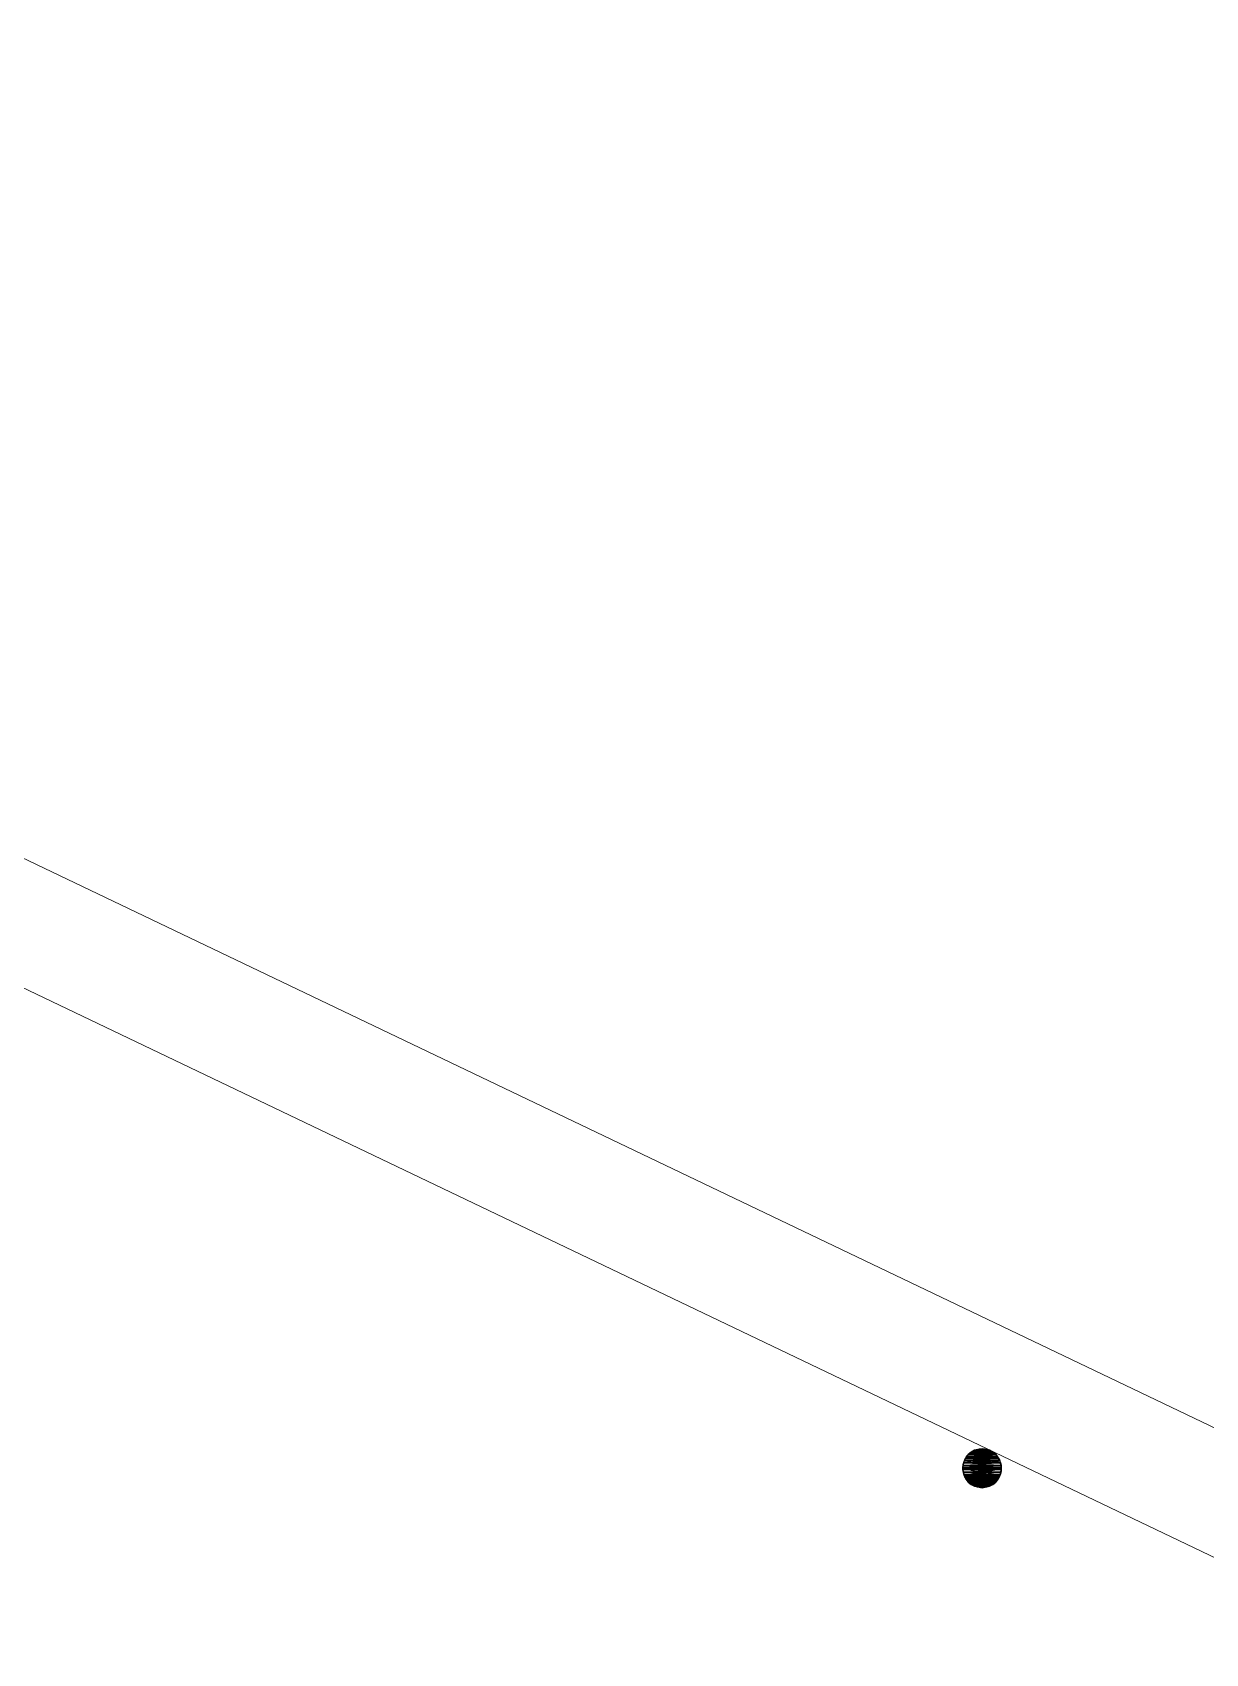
# Model space of a CAD drawing. Header units: centimetres. Extents: x 402 to 3875, y 442 to 2267.
# Drawn here: x 2822.8 to 2973.1, y 857.4 to 1065.1 of the extents above; entities that cross this region are included whole.
import ezdxf

# ---------------------------------------------------------------- set-up
doc = ezdxf.new("R2010")
doc.units = ezdxf.units.CM
doc.layers.add('Columns of the Existing Mesh Walls', color=250, linetype='Continuous')

# ---------------------------------------------------------------- blocks, each defined once
blk = doc.blocks.new('Group_1')
at = {"layer": 'Columns of the Existing Mesh Walls', "lineweight": 20}
for p, q in [((1256.31, 2544.06), (1256.62, 2544.44)), ((1256.31, 2544.06, 190), (1256.62, 2544.44)), ((1256.31, 2544.06, 190), (1256.62, 2544.44, 190)), ((1256.43, 2544.23), (1256.32, 2544.08)), ((1256.56, 2544.37), (1256.43, 2544.23)), ((1256.69, 2544.5), (1256.56, 2544.37)), ((1256.62, 2544.44), (1257, 2544.75)), ((1256.62, 2544.44, 190), (1257, 2544.75)), ((1256.62, 2544.44, 190), (1257, 2544.75, 190)), ((1256.62, 2544.44), (1256.62, 2544.44, 190)), ((1256.83, 2544.62), (1256.69, 2544.5)), ((1256.98, 2544.73), (1256.83, 2544.62)), ((1257.14, 2544.83), (1256.98, 2544.73)), ((1257, 2544.75), (1257.43, 2544.98)), ((1257, 2544.75, 190), (1257.43, 2544.98)), ((1257, 2544.75, 190), (1257.43, 2544.98, 190)), ((1257, 2544.75), (1257, 2544.75, 190)), ((1257.3, 2544.92), (1257.14, 2544.83)), ((1257.47, 2544.99), (1257.3, 2544.92)), ((1257.43, 2544.98), (1258.39, 2545.17)), ((1257.43, 2544.98, 190), (1258.39, 2545.17)), ((1257.43, 2544.98, 190), (1258.39, 2545.17, 190)), ((1257.43, 2544.98), (1257.43, 2544.98, 190)), ((1257.65, 2545.06), (1257.47, 2544.99)), ((1257.83, 2545.11), (1257.65, 2545.06)), ((1258.02, 2545.14), (1257.83, 2545.11)), ((1258.2, 2545.16), (1258.02, 2545.14)), ((1258.39, 2545.17), (1258.2, 2545.16)), ((1258.57, 2545.16), (1258.39, 2545.17)), ((1258.39, 2545.17), (1259.34, 2544.98)), ((1258.39, 2545.17), (1258.39, 2545.17, 190)), ((1258.39, 2545.17, 190), (1259.34, 2544.98)), ((1258.39, 2545.17, 190), (1259.34, 2544.98, 190)), ((1258.76, 2545.14), (1258.57, 2545.16)), ((1258.94, 2545.11), (1258.76, 2545.14)), ((1259.13, 2545.06), (1258.94, 2545.11)), ((1259.3, 2544.99), (1259.13, 2545.06)), ((1259.47, 2544.92), (1259.3, 2544.99)), ((1259.34, 2544.98), (1259.78, 2544.75)), ((1259.34, 2544.98), (1259.34, 2544.98, 190)), ((1259.34, 2544.98, 190), (1259.78, 2544.75)), ((1259.34, 2544.98, 190), (1259.78, 2544.75, 190)), ((1259.64, 2544.83), (1259.47, 2544.92)), ((1259.8, 2544.73), (1259.64, 2544.83)), ((1259.78, 2544.75), (1260.16, 2544.44)), ((1259.78, 2544.75), (1259.78, 2544.75, 190)), ((1259.78, 2544.75, 190), (1260.16, 2544.44)), ((1259.78, 2544.75, 190), (1260.16, 2544.44, 190)), ((1259.95, 2544.62), (1259.8, 2544.73)), ((1260.09, 2544.5), (1259.95, 2544.62)), ((1260.22, 2544.37), (1260.09, 2544.5)), ((1260.16, 2544.44), (1260.47, 2544.06)), ((1260.16, 2544.44), (1260.16, 2544.44, 190)), ((1260.16, 2544.44, 190), (1260.47, 2544.06)), ((1260.16, 2544.44, 190), (1260.47, 2544.06, 190)), ((1260.34, 2544.23), (1260.22, 2544.37)), ((1260.45, 2544.08), (1260.34, 2544.23)), ((1255.89, 2542.67), (1256.08, 2543.62)), ((1255.89, 2542.67, 190), (1256.08, 2543.62)), ((1255.89, 2542.67, 190), (1256.08, 2543.62, 190)), ((1255.9, 2542.85), (1255.89, 2542.67)), ((1255.89, 2542.67), (1255.9, 2542.48)), ((1256.08, 2541.71), (1255.89, 2542.67)), ((1256.08, 2541.71, 190), (1255.89, 2542.67)), ((1255.89, 2542.67), (1255.89, 2542.67, 190)), ((1256.08, 2541.71, 190), (1255.89, 2542.67, 190)), ((1255.92, 2543.04), (1255.9, 2542.85)), ((1255.9, 2542.48), (1255.92, 2542.3)), ((1255.95, 2543.22), (1255.92, 2543.04)), ((1255.92, 2542.3), (1255.95, 2542.11)), ((1256, 2543.4), (1255.95, 2543.22)), ((1255.95, 2542.11), (1256, 2541.93)), ((1256.06, 2543.58), (1256, 2543.4)), ((1256.14, 2543.75), (1256.06, 2543.58)), ((1256.08, 2543.62), (1256.31, 2544.06)), ((1256.08, 2543.62, 190), (1256.31, 2544.06)), ((1256.08, 2543.62, 190), (1256.31, 2544.06, 190)), ((1256.08, 2543.62), (1256.08, 2543.62, 190)), ((1256.22, 2543.92), (1256.14, 2543.75)), ((1256.32, 2544.08), (1256.22, 2543.92)), ((1256.31, 2544.06), (1256.31, 2544.06, 190)), ((1260.55, 2543.92), (1260.45, 2544.08)), ((1260.47, 2544.06), (1260.7, 2543.62)), ((1260.47, 2544.06), (1260.47, 2544.06, 190)), ((1260.47, 2544.06, 190), (1260.7, 2543.62)), ((1260.47, 2544.06, 190), (1260.7, 2543.62, 190)), ((1260.64, 2543.75), (1260.55, 2543.92)), ((1260.72, 2543.58), (1260.64, 2543.75)), ((1260.7, 2543.62), (1260.89, 2542.67)), ((1260.7, 2543.62), (1260.7, 2543.62, 190)), ((1260.7, 2543.62, 190), (1260.89, 2542.67)), ((1260.7, 2543.62, 190), (1260.89, 2542.67, 190)), ((1260.89, 2542.67), (1260.7, 2541.71)), ((1260.89, 2542.67, 190), (1260.7, 2541.71)), ((1260.89, 2542.67, 190), (1260.7, 2541.71, 190)), ((1260.78, 2543.4), (1260.72, 2543.58)), ((1260.83, 2543.22), (1260.78, 2543.4)), ((1260.78, 2541.93), (1260.83, 2542.11)), ((1260.86, 2543.04), (1260.83, 2543.22)), ((1260.83, 2542.11), (1260.86, 2542.3)), ((1260.88, 2542.85), (1260.86, 2543.04)), ((1260.86, 2542.3), (1260.88, 2542.48)), ((1260.89, 2542.67), (1260.88, 2542.85)), ((1260.88, 2542.48), (1260.89, 2542.67)), ((1260.89, 2542.67), (1260.89, 2542.67, 190)), ((1256, 2541.93), (1256.06, 2541.75)), ((1256.06, 2541.75), (1256.14, 2541.58)), ((1256.31, 2541.28), (1256.08, 2541.71)), ((1256.31, 2541.28, 190), (1256.08, 2541.71)), ((1256.08, 2541.71), (1256.08, 2541.71, 190)), ((1256.31, 2541.28, 190), (1256.08, 2541.71, 190)), ((1256.14, 2541.58), (1256.22, 2541.42)), ((1256.22, 2541.42), (1256.32, 2541.26)), ((1256.62, 2540.9), (1256.31, 2541.28)), ((1256.62, 2540.9, 190), (1256.31, 2541.28)), ((1256.31, 2541.28), (1256.31, 2541.28, 190)), ((1256.62, 2540.9, 190), (1256.31, 2541.28, 190)), ((1256.32, 2541.26), (1256.43, 2541.11)), ((1256.43, 2541.11), (1256.56, 2540.97)), ((1256.56, 2540.97), (1256.69, 2540.84)), ((1257, 2540.59), (1256.62, 2540.9)), ((1256.62, 2540.9), (1256.62, 2540.9, 190)), ((1257, 2540.59, 190), (1256.62, 2540.9)), ((1257, 2540.59, 190), (1256.62, 2540.9, 190)), ((1256.69, 2540.84), (1256.83, 2540.71)), ((1256.83, 2540.71), (1256.98, 2540.6)), ((1256.98, 2540.6), (1257.14, 2540.5)), ((1257.43, 2540.36), (1257, 2540.59)), ((1257.43, 2540.36, 190), (1257, 2540.59)), ((1257, 2540.59), (1257, 2540.59, 190)), ((1257.43, 2540.36, 190), (1257, 2540.59, 190)), ((1257.14, 2540.5), (1257.3, 2540.42)), ((1257.3, 2540.42), (1257.47, 2540.34)), ((1258.39, 2540.17), (1257.43, 2540.36)), ((1258.39, 2540.17, 190), (1257.43, 2540.36)), ((1257.43, 2540.36), (1257.43, 2540.36, 190)), ((1258.39, 2540.17, 190), (1257.43, 2540.36, 190)), ((1257.47, 2540.34), (1257.65, 2540.28)), ((1257.65, 2540.28), (1257.83, 2540.23)), ((1257.83, 2540.23), (1258.02, 2540.2)), ((1258.02, 2540.2), (1258.2, 2540.17)), ((1258.2, 2540.17), (1258.39, 2540.17)), ((1259.34, 2540.36), (1258.39, 2540.17)), ((1259.34, 2540.36, 190), (1258.39, 2540.17)), ((1259.34, 2540.36, 190), (1258.39, 2540.17, 190)), ((1258.39, 2540.17), (1258.57, 2540.17)), ((1258.39, 2540.17), (1258.39, 2540.17, 190)), ((1258.57, 2540.17), (1258.76, 2540.2)), ((1258.76, 2540.2), (1258.94, 2540.23)), ((1258.94, 2540.23), (1259.13, 2540.28)), ((1259.13, 2540.28), (1259.3, 2540.34)), ((1259.3, 2540.34), (1259.47, 2540.42)), ((1259.78, 2540.59), (1259.34, 2540.36)), ((1259.78, 2540.59, 190), (1259.34, 2540.36)), ((1259.78, 2540.59, 190), (1259.34, 2540.36, 190)), ((1259.34, 2540.36), (1259.34, 2540.36, 190)), ((1259.47, 2540.42), (1259.64, 2540.5)), ((1259.64, 2540.5), (1259.8, 2540.6)), ((1260.16, 2540.9), (1259.78, 2540.59)), ((1260.16, 2540.9, 190), (1259.78, 2540.59)), ((1260.16, 2540.9, 190), (1259.78, 2540.59, 190)), ((1259.78, 2540.59), (1259.78, 2540.59, 190)), ((1259.8, 2540.6), (1259.95, 2540.71)), ((1259.95, 2540.71), (1260.09, 2540.84)), ((1260.09, 2540.84), (1260.22, 2540.97)), ((1260.47, 2541.28), (1260.16, 2540.9)), ((1260.47, 2541.28, 190), (1260.16, 2540.9)), ((1260.47, 2541.28, 190), (1260.16, 2540.9, 190)), ((1260.16, 2540.9), (1260.16, 2540.9, 190)), ((1260.22, 2540.97), (1260.34, 2541.11)), ((1260.34, 2541.11), (1260.45, 2541.26)), ((1260.45, 2541.26), (1260.55, 2541.42)), ((1260.7, 2541.71), (1260.47, 2541.28)), ((1260.7, 2541.71, 190), (1260.47, 2541.28)), ((1260.7, 2541.71, 190), (1260.47, 2541.28, 190)), ((1260.47, 2541.28), (1260.47, 2541.28, 190)), ((1260.55, 2541.42), (1260.64, 2541.58)), ((1260.64, 2541.58), (1260.72, 2541.75)), ((1260.7, 2541.71), (1260.7, 2541.71, 190)), ((1260.72, 2541.75), (1260.78, 2541.93))]:
    blk.add_line(p, q, dxfattribs=at)
at = {"layer": 'Columns of the Existing Mesh Walls', "color": 250, "lineweight": 20}
for points in [[(1683.97, 3473.09, 0), (36.01, 27.35, 0)], [(1697.51, 3466.62, 0), (49.55, 20.88, 0)]]:
    blk.add_polyline3d(points, dxfattribs=at)
at = {"layer": 'Columns of the Existing Mesh Walls', "lineweight": 20}
blk.add_polyline3d([(1260.89, 2542.67, 0), (1260.81, 2543.29, 0), (1260.58, 2543.87, 0), (1260.21, 2544.38, 0), (1259.73, 2544.78, 0), (1259.16, 2545.05, 0), (1258.55, 2545.16, 0), (1257.92, 2545.12, 0), (1257.32, 2544.93, 0), (1256.79, 2544.59, 0), (1256.37, 2544.14, 0), (1256.06, 2543.59, 0), (1255.91, 2542.98, 0), (1255.91, 2542.35, 0), (1256.06, 2541.75, 0), (1256.37, 2541.2, 0), (1256.79, 2540.74, 0), (1257.32, 2540.41, 0), (1257.92, 2540.21, 0), (1258.55, 2540.17, 0), (1259.16, 2540.29, 0), (1259.73, 2540.56, 0), (1260.21, 2540.96, 0), (1260.58, 2541.46, 0), (1260.81, 2542.05, 0), (1260.89, 2542.67, 0)], close=True, dxfattribs=at)
mesh = blk.add_polyface(dxfattribs=at)
corners = [(1255.9, 2542.48), (1255.9, 2542.85), (1255.89, 2542.67), (1255.92, 2542.3), (1255.92, 2543.04), (1255.95, 2542.11), (1255.95, 2543.22), (1256, 2541.93), (1256, 2543.4), (1256.06, 2541.75), (1256.06, 2543.58), (1256.14, 2541.58), (1256.14, 2543.75), (1256.22, 2541.42), (1256.22, 2543.92), (1256.32, 2541.26), (1256.32, 2544.08), (1256.43, 2541.11), (1256.43, 2544.23), (1256.56, 2540.97), (1256.56, 2544.37), (1256.69, 2540.84), (1256.69, 2544.5), (1256.83, 2540.71), (1256.83, 2544.62), (1256.98, 2540.6), (1256.98, 2544.73), (1257.14, 2540.5), (1257.14, 2544.83), (1257.3, 2540.42), (1257.3, 2544.92), (1257.47, 2540.34), (1257.47, 2544.99), (1257.65, 2540.28), (1257.65, 2545.06), (1257.83, 2540.23), (1257.83, 2545.11), (1258.02, 2540.2), (1258.02, 2545.14), (1258.2, 2540.17), (1258.2, 2545.16), (1258.39, 2540.17), (1258.39, 2545.17), (1258.57, 2540.17), (1258.57, 2545.16), (1258.76, 2540.2), (1258.76, 2545.14), (1258.94, 2540.23), (1258.94, 2545.11), (1259.13, 2540.28), (1259.13, 2545.06), (1259.3, 2540.34), (1259.3, 2544.99), (1259.47, 2540.42), (1259.47, 2544.92), (1259.64, 2540.5), (1259.64, 2544.83), (1259.8, 2540.6), (1259.8, 2544.73), (1259.95, 2540.71), (1259.95, 2544.62), (1260.09, 2540.84), (1260.09, 2544.5), (1260.22, 2540.97), (1260.22, 2544.37), (1260.34, 2541.11), (1260.34, 2544.23), (1260.45, 2541.26), (1260.45, 2544.08), (1260.55, 2541.42), (1260.55, 2543.92), (1260.64, 2541.58), (1260.64, 2543.75), (1260.72, 2541.75), (1260.72, 2543.58), (1260.78, 2541.93), (1260.78, 2543.4), (1260.83, 2542.11), (1260.83, 2543.22), (1260.86, 2542.3), (1260.86, 2543.04), (1260.88, 2542.48), (1260.88, 2542.85), (1260.89, 2542.67)]
mesh.append_faces([[corners[k] for k in face] for face in [(0, 1, 2), (82, 81, 83)]], dxfattribs={"vtx0": -1})
mesh.append_faces([[corners[k] for k in face] for face in [(1, 3, 4), (4, 5, 6), (6, 7, 8), (8, 9, 10), (10, 11, 12), (12, 13, 14), (14, 15, 16), (16, 17, 18), (18, 19, 20), (20, 21, 22), (22, 23, 24), (24, 25, 26), (26, 27, 28), (28, 29, 30), (30, 31, 32), (32, 33, 34), (34, 35, 36), (36, 37, 38), (38, 39, 40), (40, 41, 42), (42, 43, 44), (44, 45, 46), (46, 47, 48), (48, 49, 50), (50, 51, 52), (52, 53, 54), (54, 55, 56), (56, 57, 58), (58, 59, 60), (60, 61, 62), (62, 63, 64), (64, 65, 66), (66, 67, 68), (68, 69, 70), (70, 71, 72), (72, 73, 74), (74, 75, 76), (76, 77, 78), (78, 79, 80), (80, 81, 82)]], dxfattribs={"vtx0": -1, "vtx1": -1})
mesh.append_faces([[corners[k] for k in face] for face in [(1, 0, 3), (4, 3, 5), (6, 5, 7), (8, 7, 9), (10, 9, 11), (12, 11, 13), (14, 13, 15), (16, 15, 17), (18, 17, 19), (20, 19, 21), (22, 21, 23), (24, 23, 25), (26, 25, 27), (28, 27, 29), (30, 29, 31), (32, 31, 33), (34, 33, 35), (36, 35, 37), (38, 37, 39), (40, 39, 41), (42, 41, 43), (44, 43, 45), (46, 45, 47), (48, 47, 49), (50, 49, 51), (52, 51, 53), (54, 53, 55), (56, 55, 57), (58, 57, 59), (60, 59, 61), (62, 61, 63), (64, 63, 65), (66, 65, 67), (68, 67, 69), (70, 69, 71), (72, 71, 73), (74, 73, 75), (76, 75, 77), (78, 77, 79), (80, 79, 81)]], dxfattribs={"vtx0": -1, "vtx2": -1})
mesh = blk.add_polyface(dxfattribs=at)
corners = [(1256.08, 2543.62), (1256.08, 2541.71), (1255.89, 2542.67), (1256.31, 2544.06), (1256.31, 2541.28), (1256.62, 2544.44), (1256.62, 2540.9), (1257, 2544.75), (1257, 2540.59), (1257.43, 2544.98), (1257.43, 2540.36), (1258.39, 2545.17), (1258.39, 2540.17), (1259.34, 2544.98), (1259.34, 2540.36), (1259.78, 2544.75), (1259.78, 2540.59), (1260.16, 2544.44), (1260.16, 2540.9), (1260.47, 2544.06), (1260.47, 2541.28), (1260.7, 2543.62), (1260.7, 2541.71), (1260.89, 2542.67)]
mesh.append_faces([[corners[k] for k in face] for face in [(0, 1, 2), (22, 21, 23)]], dxfattribs={"vtx0": -1})
mesh.append_faces([[corners[k] for k in face] for face in [(1, 3, 4), (4, 5, 6), (6, 7, 8), (8, 9, 10), (10, 11, 12), (12, 13, 14), (14, 15, 16), (16, 17, 18), (18, 19, 20), (20, 21, 22)]], dxfattribs={"vtx0": -1, "vtx1": -1})
mesh.append_faces([[corners[k] for k in face] for face in [(1, 0, 3), (4, 3, 5), (6, 5, 7), (8, 7, 9), (10, 9, 11), (12, 11, 13), (14, 13, 15), (16, 15, 17), (18, 17, 19), (20, 19, 21)]], dxfattribs={"vtx0": -1, "vtx2": -1})
at = {"layer": 'Columns of the Existing Mesh Walls', "lineweight": 25}
mesh = blk.add_polyface(dxfattribs=at)
corners = [(1256.08, 2541.71, 190), (1256.08, 2543.62, 190), (1255.89, 2542.67, 190), (1256.31, 2541.28, 190), (1256.31, 2544.06, 190), (1256.62, 2540.9, 190), (1256.62, 2544.44, 190), (1257, 2540.59, 190), (1257, 2544.75, 190), (1257.43, 2540.36, 190), (1257.43, 2544.98, 190), (1258.39, 2540.17, 190), (1258.39, 2545.17, 190), (1259.34, 2540.36, 190), (1259.34, 2544.98, 190), (1259.78, 2540.59, 190), (1259.78, 2544.75, 190), (1260.16, 2540.9, 190), (1260.16, 2544.44, 190), (1260.47, 2541.28, 190), (1260.47, 2544.06, 190), (1260.7, 2541.71, 190), (1260.7, 2543.62, 190), (1260.89, 2542.67, 190)]
mesh.append_faces([[corners[k] for k in face] for face in [(0, 1, 2), (22, 21, 23)]], dxfattribs={"vtx0": -1})
mesh.append_faces([[corners[k] for k in face] for face in [(1, 3, 4), (4, 5, 6), (6, 7, 8), (8, 9, 10), (10, 11, 12), (12, 13, 14), (14, 15, 16), (16, 17, 18), (18, 19, 20), (20, 21, 22)]], dxfattribs={"vtx0": -1, "vtx1": -1})
mesh.append_faces([[corners[k] for k in face] for face in [(1, 0, 3), (4, 3, 5), (6, 5, 7), (8, 7, 9), (10, 9, 11), (12, 11, 13), (14, 13, 15), (16, 15, 17), (18, 17, 19), (20, 19, 21)]], dxfattribs={"vtx0": -1, "vtx2": -1})
at = {"layer": 'Columns of the Existing Mesh Walls', "lineweight": 20}
mesh = blk.add_polyface(dxfattribs=at)
corners = [(1256.62, 2544.44), (1256.31, 2544.06), (1256.31, 2544.06, 190)]
mesh.append_faces([[corners[k] for k in face] for face in [(0, 1, 2)]])
mesh = blk.add_polyface(dxfattribs=at)
corners = [(1256.62, 2544.44), (1256.31, 2544.06, 190), (1256.62, 2544.44, 190)]
mesh.append_faces([[corners[k] for k in face] for face in [(0, 1, 2)]])
mesh = blk.add_polyface(dxfattribs=at)
corners = [(1256.62, 2544.44, 190), (1257, 2544.75), (1256.62, 2544.44)]
mesh.append_faces([[corners[k] for k in face] for face in [(0, 1, 2)]])
mesh = blk.add_polyface(dxfattribs=at)
corners = [(1257, 2544.75, 190), (1257, 2544.75), (1256.62, 2544.44, 190)]
mesh.append_faces([[corners[k] for k in face] for face in [(0, 1, 2)]])
mesh = blk.add_polyface(dxfattribs=at)
corners = [(1257, 2544.75, 190), (1257.43, 2544.98), (1257, 2544.75)]
mesh.append_faces([[corners[k] for k in face] for face in [(0, 1, 2)]])
mesh = blk.add_polyface(dxfattribs=at)
corners = [(1257.43, 2544.98, 190), (1257.43, 2544.98), (1257, 2544.75, 190)]
mesh.append_faces([[corners[k] for k in face] for face in [(0, 1, 2)]])
mesh = blk.add_polyface(dxfattribs=at)
corners = [(1257.43, 2544.98, 190), (1258.39, 2545.17), (1257.43, 2544.98)]
mesh.append_faces([[corners[k] for k in face] for face in [(0, 1, 2)]])
mesh = blk.add_polyface(dxfattribs=at)
corners = [(1258.39, 2545.17, 190), (1258.39, 2545.17), (1257.43, 2544.98, 190)]
mesh.append_faces([[corners[k] for k in face] for face in [(0, 1, 2)]])
mesh = blk.add_polyface(dxfattribs=at)
corners = [(1258.39, 2545.17, 190), (1259.34, 2544.98), (1258.39, 2545.17)]
mesh.append_faces([[corners[k] for k in face] for face in [(0, 1, 2)]])
mesh = blk.add_polyface(dxfattribs=at)
corners = [(1259.34, 2544.98, 190), (1259.34, 2544.98), (1258.39, 2545.17, 190)]
mesh.append_faces([[corners[k] for k in face] for face in [(0, 1, 2)]])
mesh = blk.add_polyface(dxfattribs=at)
corners = [(1259.34, 2544.98, 190), (1259.78, 2544.75), (1259.34, 2544.98)]
mesh.append_faces([[corners[k] for k in face] for face in [(0, 1, 2)]])
mesh = blk.add_polyface(dxfattribs=at)
corners = [(1259.78, 2544.75, 190), (1259.78, 2544.75), (1259.34, 2544.98, 190)]
mesh.append_faces([[corners[k] for k in face] for face in [(0, 1, 2)]])
mesh = blk.add_polyface(dxfattribs=at)
corners = [(1259.78, 2544.75, 190), (1260.16, 2544.44), (1259.78, 2544.75)]
mesh.append_faces([[corners[k] for k in face] for face in [(0, 1, 2)]])
mesh = blk.add_polyface(dxfattribs=at)
corners = [(1260.16, 2544.44, 190), (1260.16, 2544.44), (1259.78, 2544.75, 190)]
mesh.append_faces([[corners[k] for k in face] for face in [(0, 1, 2)]])
mesh = blk.add_polyface(dxfattribs=at)
corners = [(1260.16, 2544.44, 190), (1260.47, 2544.06), (1260.16, 2544.44)]
mesh.append_faces([[corners[k] for k in face] for face in [(0, 1, 2)]])
mesh = blk.add_polyface(dxfattribs=at)
corners = [(1260.16, 2544.44, 190), (1260.47, 2544.06, 190), (1260.47, 2544.06)]
mesh.append_faces([[corners[k] for k in face] for face in [(0, 1, 2)]])
mesh = blk.add_polyface(dxfattribs=at)
corners = [(1256.08, 2543.62), (1255.89, 2542.67), (1255.89, 2542.67, 190)]
mesh.append_faces([[corners[k] for k in face] for face in [(0, 1, 2)]])
mesh = blk.add_polyface(dxfattribs=at)
corners = [(1256.08, 2543.62), (1255.89, 2542.67, 190), (1256.08, 2543.62, 190)]
mesh.append_faces([[corners[k] for k in face] for face in [(0, 1, 2)]])
mesh = blk.add_polyface(dxfattribs=at)
corners = [(1255.89, 2542.67), (1256.08, 2541.71), (1256.08, 2541.71, 190)]
mesh.append_faces([[corners[k] for k in face] for face in [(0, 1, 2)]])
mesh = blk.add_polyface(dxfattribs=at)
corners = [(1255.89, 2542.67), (1256.08, 2541.71, 190), (1255.89, 2542.67, 190)]
mesh.append_faces([[corners[k] for k in face] for face in [(0, 1, 2)]])
mesh = blk.add_polyface(dxfattribs=at)
corners = [(1256.31, 2544.06), (1256.08, 2543.62), (1256.08, 2543.62, 190)]
mesh.append_faces([[corners[k] for k in face] for face in [(0, 1, 2)]])
mesh = blk.add_polyface(dxfattribs=at)
corners = [(1256.31, 2544.06), (1256.08, 2543.62, 190), (1256.31, 2544.06, 190)]
mesh.append_faces([[corners[k] for k in face] for face in [(0, 1, 2)]])
mesh = blk.add_polyface(dxfattribs=at)
corners = [(1260.47, 2544.06, 190), (1260.7, 2543.62), (1260.47, 2544.06)]
mesh.append_faces([[corners[k] for k in face] for face in [(0, 1, 2)]])
mesh = blk.add_polyface(dxfattribs=at)
corners = [(1260.47, 2544.06, 190), (1260.7, 2543.62, 190), (1260.7, 2543.62)]
mesh.append_faces([[corners[k] for k in face] for face in [(0, 1, 2)]])
mesh = blk.add_polyface(dxfattribs=at)
corners = [(1260.7, 2543.62, 190), (1260.89, 2542.67), (1260.7, 2543.62)]
mesh.append_faces([[corners[k] for k in face] for face in [(0, 1, 2)]])
mesh = blk.add_polyface(dxfattribs=at)
corners = [(1260.7, 2543.62, 190), (1260.89, 2542.67, 190), (1260.89, 2542.67)]
mesh.append_faces([[corners[k] for k in face] for face in [(0, 1, 2)]])
mesh = blk.add_polyface(dxfattribs=at)
corners = [(1260.89, 2542.67, 190), (1260.7, 2541.71), (1260.89, 2542.67)]
mesh.append_faces([[corners[k] for k in face] for face in [(0, 1, 2)]])
mesh = blk.add_polyface(dxfattribs=at)
corners = [(1260.89, 2542.67, 190), (1260.7, 2541.71, 190), (1260.7, 2541.71)]
mesh.append_faces([[corners[k] for k in face] for face in [(0, 1, 2)]])
mesh = blk.add_polyface(dxfattribs=at)
corners = [(1256.08, 2541.71), (1256.31, 2541.28), (1256.31, 2541.28, 190)]
mesh.append_faces([[corners[k] for k in face] for face in [(0, 1, 2)]])
mesh = blk.add_polyface(dxfattribs=at)
corners = [(1256.08, 2541.71), (1256.31, 2541.28, 190), (1256.08, 2541.71, 190)]
mesh.append_faces([[corners[k] for k in face] for face in [(0, 1, 2)]])
mesh = blk.add_polyface(dxfattribs=at)
corners = [(1256.31, 2541.28), (1256.62, 2540.9), (1256.62, 2540.9, 190)]
mesh.append_faces([[corners[k] for k in face] for face in [(0, 1, 2)]])
mesh = blk.add_polyface(dxfattribs=at)
corners = [(1256.31, 2541.28), (1256.62, 2540.9, 190), (1256.31, 2541.28, 190)]
mesh.append_faces([[corners[k] for k in face] for face in [(0, 1, 2)]])
mesh = blk.add_polyface(dxfattribs=at)
corners = [(1257, 2540.59, 190), (1256.62, 2540.9), (1257, 2540.59)]
mesh.append_faces([[corners[k] for k in face] for face in [(0, 1, 2)]])
mesh = blk.add_polyface(dxfattribs=at)
corners = [(1256.62, 2540.9, 190), (1256.62, 2540.9), (1257, 2540.59, 190)]
mesh.append_faces([[corners[k] for k in face] for face in [(0, 1, 2)]])
mesh = blk.add_polyface(dxfattribs=at)
corners = [(1257.43, 2540.36, 190), (1257, 2540.59), (1257.43, 2540.36)]
mesh.append_faces([[corners[k] for k in face] for face in [(0, 1, 2)]])
mesh = blk.add_polyface(dxfattribs=at)
corners = [(1257, 2540.59, 190), (1257, 2540.59), (1257.43, 2540.36, 190)]
mesh.append_faces([[corners[k] for k in face] for face in [(0, 1, 2)]])
mesh = blk.add_polyface(dxfattribs=at)
corners = [(1258.39, 2540.17, 190), (1257.43, 2540.36), (1258.39, 2540.17)]
mesh.append_faces([[corners[k] for k in face] for face in [(0, 1, 2)]])
mesh = blk.add_polyface(dxfattribs=at)
corners = [(1257.43, 2540.36, 190), (1257.43, 2540.36), (1258.39, 2540.17, 190)]
mesh.append_faces([[corners[k] for k in face] for face in [(0, 1, 2)]])
mesh = blk.add_polyface(dxfattribs=at)
corners = [(1259.34, 2540.36, 190), (1258.39, 2540.17), (1259.34, 2540.36)]
mesh.append_faces([[corners[k] for k in face] for face in [(0, 1, 2)]])
mesh = blk.add_polyface(dxfattribs=at)
corners = [(1258.39, 2540.17, 190), (1258.39, 2540.17), (1259.34, 2540.36, 190)]
mesh.append_faces([[corners[k] for k in face] for face in [(0, 1, 2)]])
mesh = blk.add_polyface(dxfattribs=at)
corners = [(1259.78, 2540.59, 190), (1259.34, 2540.36), (1259.78, 2540.59)]
mesh.append_faces([[corners[k] for k in face] for face in [(0, 1, 2)]])
mesh = blk.add_polyface(dxfattribs=at)
corners = [(1259.34, 2540.36, 190), (1259.34, 2540.36), (1259.78, 2540.59, 190)]
mesh.append_faces([[corners[k] for k in face] for face in [(0, 1, 2)]])
mesh = blk.add_polyface(dxfattribs=at)
corners = [(1260.16, 2540.9, 190), (1259.78, 2540.59), (1260.16, 2540.9)]
mesh.append_faces([[corners[k] for k in face] for face in [(0, 1, 2)]])
mesh = blk.add_polyface(dxfattribs=at)
corners = [(1259.78, 2540.59, 190), (1259.78, 2540.59), (1260.16, 2540.9, 190)]
mesh.append_faces([[corners[k] for k in face] for face in [(0, 1, 2)]])
mesh = blk.add_polyface(dxfattribs=at)
corners = [(1260.47, 2541.28, 190), (1260.16, 2540.9), (1260.47, 2541.28)]
mesh.append_faces([[corners[k] for k in face] for face in [(0, 1, 2)]])
mesh = blk.add_polyface(dxfattribs=at)
corners = [(1260.47, 2541.28, 190), (1260.16, 2540.9, 190), (1260.16, 2540.9)]
mesh.append_faces([[corners[k] for k in face] for face in [(0, 1, 2)]])
mesh = blk.add_polyface(dxfattribs=at)
corners = [(1260.7, 2541.71, 190), (1260.47, 2541.28), (1260.7, 2541.71)]
mesh.append_faces([[corners[k] for k in face] for face in [(0, 1, 2)]])
mesh = blk.add_polyface(dxfattribs=at)
corners = [(1260.7, 2541.71, 190), (1260.47, 2541.28, 190), (1260.47, 2541.28)]
mesh.append_faces([[corners[k] for k in face] for face in [(0, 1, 2)]])

msp = doc.modelspace()

# ---------------------------------------------------------------- block references
at = {"layer": 'Columns of the Existing Mesh Walls', "lineweight": 20, "rotation": 270}
msp.add_blockref('Group_1', (401.81, 2139.52), dxfattribs=at)

doc.saveas('drawing.dxf')
